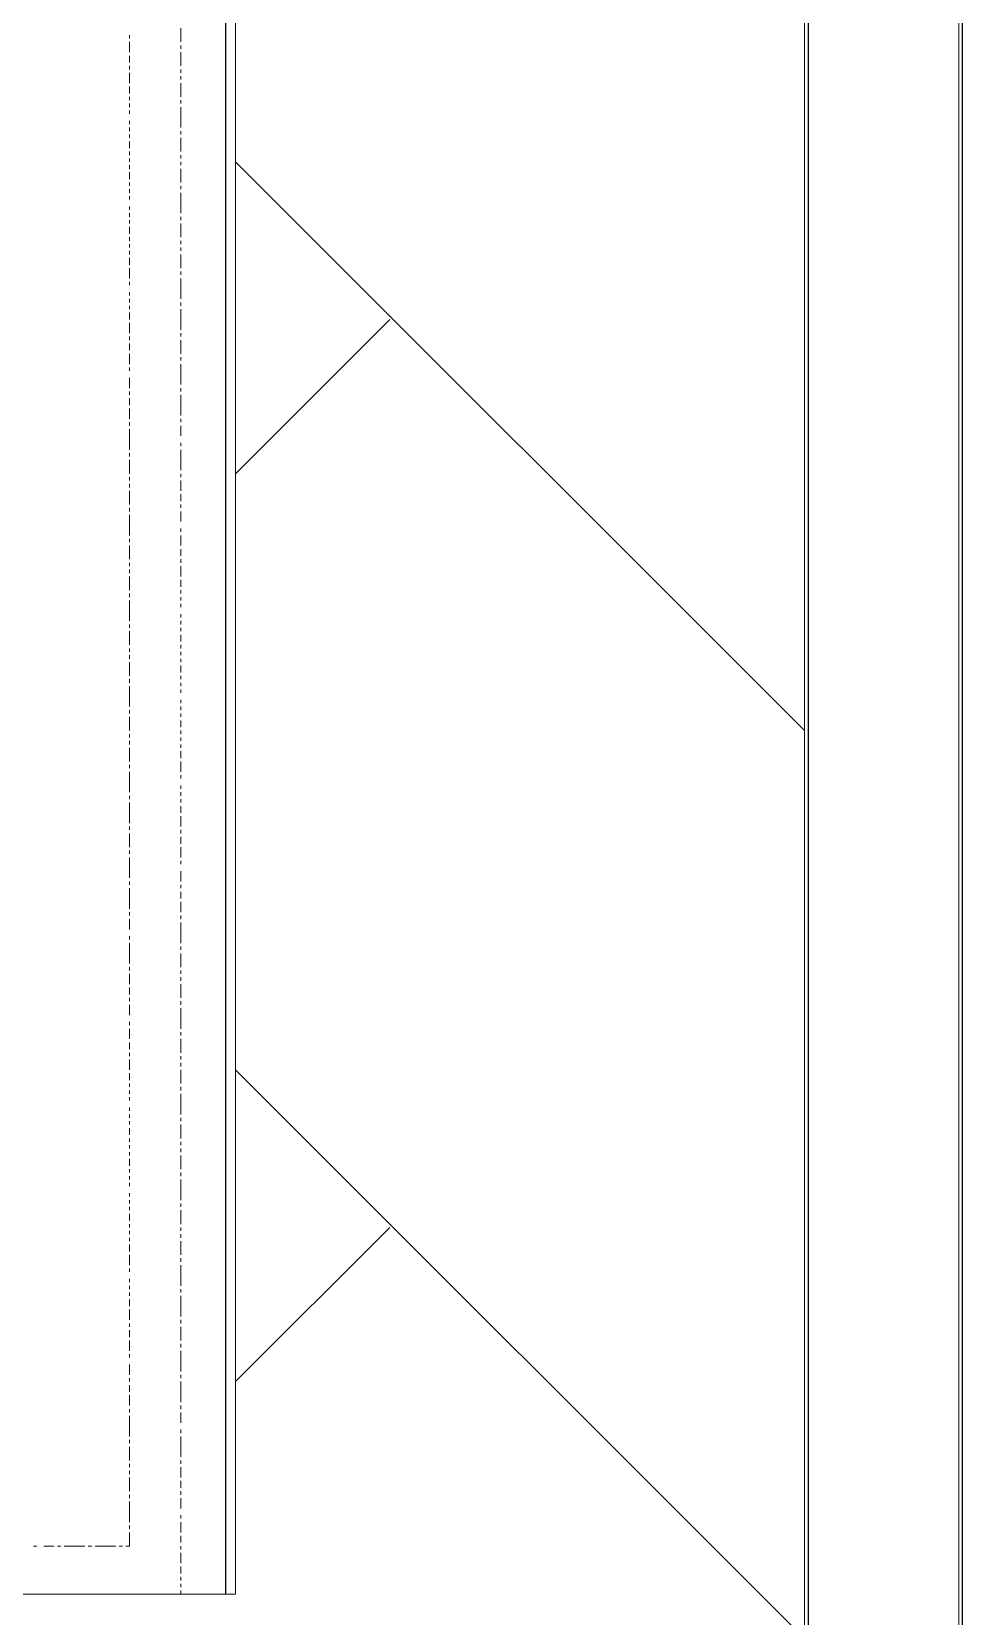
# Model space of a CAD drawing. Header units: millimetres. Extents: x 2928 to 3112, y 1220 to 1280.
# Drawn here: x 2984.55 to 2985.455, y 1240.552 to 1242.094 of the extents above; entities that cross this region are included whole.
import ezdxf

# ---------------------------------------------------------------- set-up
doc = ezdxf.new("R2010")
doc.units = ezdxf.units.MM

msp = doc.modelspace()

# ---------------------------------------------------------------- linework, layer by layer
at = {"color": 7, "linetype": 'Continuous', "lineweight": -2, "true_color": 0x000007}
for points in [[(2937.08126, 1265.3073), (2937.07792, 1267.474), (2938.98795, 1267.474), (2985.45528, 1267.474), (2985.45528, 1236.87356), (2938.98795, 1236.87356), (2937.08126, 1236.87356), (2937.08126, 1238.60692)], [(2937.23126, 1265.3073), (2937.23126, 1267.32399), (2938.98795, 1267.32399), (2985.30528, 1267.32399), (2985.30528, 1237.02356), (2938.98795, 1237.02356), (2937.22793, 1237.02356), (2937.22793, 1238.60692)]]:
    msp.add_lwpolyline(points, close=True, dxfattribs=at)
at = {"color": 252, "linetype": 'Continuous', "lineweight": 5, "true_color": 0x989898}
for points in [[(2985.30195, 1237.32023), (2985.30195, 1259.21054), (2985.45195, 1259.21054), (2985.45195, 1237.32023)], [(2984.69527, 1242.09697), (2984.69527, 1242.0903), (2984.69527, 1242.0903)], [(2984.64527, 1242.0903), (2984.64527, 1242.08697), (2984.64527, 1242.08697)], [(2984.64527, 1242.08363), (2984.64527, 1242.07697), (2984.64527, 1242.07697)], [(2984.64527, 1242.07697), (2984.64527, 1242.07363), (2984.64527, 1242.07363)], [(2984.69527, 1242.0903), (2984.69527, 1242.08363), (2984.69527, 1242.08363)], [(2984.69527, 1242.0803), (2984.69527, 1242.07697), (2984.69527, 1242.07697)], [(2984.64527, 1242.0703), (2984.64527, 1242.06363), (2984.64527, 1242.06363)], [(2984.69527, 1242.07363), (2984.69527, 1242.06697), (2984.69527, 1242.06697)], [(2984.69527, 1242.06697), (2984.69527, 1242.0603), (2984.69527, 1242.0603)], [(2984.64527, 1242.0603), (2984.64527, 1242.05697), (2984.64527, 1242.05697)], [(2984.64527, 1242.05363), (2984.64527, 1242.04697), (2984.64527, 1242.04697)], [(2984.64527, 1242.04697), (2984.64527, 1242.04363), (2984.64527, 1242.04363)], [(2984.69527, 1242.05697), (2984.69527, 1242.05363), (2984.69527, 1242.05363)], [(2984.69527, 1242.0503), (2984.69527, 1242.04697), (2984.69527, 1242.04697)], [(2984.64527, 1242.0403), (2984.64527, 1242.03363), (2984.64527, 1242.03363)], [(2984.69527, 1242.04363), (2984.69527, 1242.03697), (2984.69527, 1242.03697)], [(2984.69527, 1242.03697), (2984.69527, 1242.0303), (2984.69527, 1242.0303)], [(2984.64527, 1242.0303), (2984.64527, 1242.02697), (2984.64527, 1242.02697)], [(2984.64527, 1242.02363), (2984.64527, 1242.0203), (2984.64527, 1242.0203)], [(2984.64527, 1242.01697), (2984.64527, 1242.01363), (2984.64527, 1242.01363)], [(2984.69527, 1242.02697), (2984.69527, 1242.02363), (2984.69527, 1242.02363)], [(2984.69527, 1242.0203), (2984.69527, 1242.01363), (2984.69527, 1242.01363)], [(2984.64527, 1242.00697), (2984.64527, 1242.00363), (2984.64527, 1242.00363)], [(2984.64527, 1242.0003), (2984.64527, 1241.99697), (2984.64527, 1241.99697)], [(2984.69527, 1242.01363), (2984.69527, 1242.00697), (2984.69527, 1242.00697)], [(2984.69527, 1242.00697), (2984.69527, 1242.0003), (2984.69527, 1242.0003)], [(2984.64527, 1241.99363), (2984.64527, 1241.9903), (2984.64527, 1241.9903)], [(2984.64527, 1241.98696), (2984.64527, 1241.9803), (2984.64527, 1241.9803)], [(2984.69527, 1241.99697), (2984.69527, 1241.99363), (2984.69527, 1241.99363)], [(2984.69527, 1241.9903), (2984.69527, 1241.98363), (2984.69527, 1241.98363)], [(2984.64527, 1241.97696), (2984.64527, 1241.97363), (2984.64527, 1241.97363)], [(2984.64527, 1241.9703), (2984.64527, 1241.96696), (2984.64527, 1241.96696)], [(2984.69527, 1241.98363), (2984.69527, 1241.97696), (2984.69527, 1241.97696)], [(2984.69527, 1241.97363), (2984.69527, 1241.9703), (2984.69527, 1241.9703)], [(2984.64527, 1241.96363), (2984.64527, 1241.9603), (2984.64527, 1241.9603)], [(2984.64527, 1241.95696), (2984.64527, 1241.9503), (2984.64527, 1241.9503)], [(2984.69527, 1241.96696), (2984.69527, 1241.96363), (2984.69527, 1241.96363)], [(2984.69527, 1241.9603), (2984.69527, 1241.95363), (2984.69527, 1241.95363)], [(2984.69527, 1241.95363), (2984.69527, 1241.94696), (2984.69527, 1241.94696)], [(2984.64527, 1241.94696), (2984.64527, 1241.94363), (2984.64527, 1241.94363)], [(2984.64527, 1241.9403), (2984.64527, 1241.93696), (2984.64527, 1241.93696)], [(2984.69527, 1241.94363), (2984.69527, 1241.9403), (2984.69527, 1241.9403)], [(2984.64527, 1241.93363), (2984.64527, 1241.9303), (2984.64527, 1241.9303)], [(2984.64527, 1241.92363), (2984.64527, 1241.9203), (2984.64527, 1241.9203)], [(2984.69527, 1241.93696), (2984.69527, 1241.9303), (2984.69527, 1241.9303)], [(2984.69527, 1241.9303), (2984.69527, 1241.92363), (2984.69527, 1241.92363)], [(2984.69527, 1241.92363), (2984.69527, 1241.91696), (2984.69527, 1241.91696)], [(2984.64527, 1241.91696), (2984.64527, 1241.91363), (2984.64527, 1241.91363)], [(2984.64527, 1241.9103), (2984.64527, 1241.90696), (2984.64527, 1241.90696)], [(2984.69527, 1241.91363), (2984.69527, 1241.9103), (2984.69527, 1241.9103)], [(2984.64527, 1241.90363), (2984.64527, 1241.89696), (2984.64527, 1241.89696)], [(2984.64527, 1241.89363), (2984.64527, 1241.8903), (2984.64527, 1241.8903)], [(2984.69527, 1241.90696), (2984.69527, 1241.9003), (2984.69527, 1241.9003)], [(2984.69527, 1241.9003), (2984.69527, 1241.89363), (2984.69527, 1241.89363)], [(2984.64527, 1241.88696), (2984.64527, 1241.88363), (2984.64527, 1241.88363)], [(2984.64527, 1241.8803), (2984.64527, 1241.87696), (2984.64527, 1241.87696)], [(2984.69527, 1241.8903), (2984.69527, 1241.88696), (2984.69527, 1241.88696)], [(2984.69527, 1241.88363), (2984.69527, 1241.8803), (2984.69527, 1241.8803)], [(2984.69527, 1241.87696), (2984.69527, 1241.8703), (2984.69527, 1241.8703)], [(2984.64527, 1241.87363), (2984.64527, 1241.86696), (2984.64527, 1241.86696)], [(2984.64527, 1241.86363), (2984.64527, 1241.8603), (2984.64527, 1241.8603)], [(2984.69527, 1241.8703), (2984.69527, 1241.86363), (2984.69527, 1241.86363)], [(2984.64527, 1241.8603), (2984.64527, 1241.85363), (2984.64527, 1241.85363)], [(2984.64527, 1241.8503), (2984.64527, 1241.84696), (2984.64527, 1241.84696)], [(2984.69527, 1241.8603), (2984.69527, 1241.85696), (2984.69527, 1241.85696)], [(2984.69527, 1241.85363), (2984.69527, 1241.84696), (2984.69527, 1241.84696)], [(2984.69527, 1241.84696), (2984.69527, 1241.8403), (2984.69527, 1241.8403)], [(2984.64527, 1241.8403), (2984.64527, 1241.83696), (2984.64527, 1241.83696)], [(2984.64527, 1241.83363), (2984.64527, 1241.8303), (2984.64527, 1241.8303)], [(2984.69527, 1241.8403), (2984.69527, 1241.83363), (2984.69527, 1241.83363)], [(2984.69527, 1241.8303), (2984.69527, 1241.82696), (2984.69527, 1241.82696)], [(2984.64527, 1241.82696), (2984.64527, 1241.82363), (2984.64527, 1241.82363)], [(2984.64527, 1241.8203), (2984.64527, 1241.81363), (2984.64527, 1241.81363)], [(2984.69527, 1241.82363), (2984.69527, 1241.81696), (2984.69527, 1241.81696)], [(2984.69527, 1241.81696), (2984.69527, 1241.8103), (2984.69527, 1241.8103)], [(2984.64527, 1241.8103), (2984.64527, 1241.80696), (2984.64527, 1241.80696)], [(2984.64527, 1241.80696), (2984.64527, 1241.8003), (2984.64527, 1241.8003)], [(2984.69527, 1241.8103), (2984.69527, 1241.80363), (2984.69527, 1241.80363)], [(2984.69527, 1241.8003), (2984.69527, 1241.79696), (2984.69527, 1241.79696)], [(2984.64527, 1241.79696), (2984.64527, 1241.79363), (2984.64527, 1241.79363)], [(2984.64527, 1241.7903), (2984.64527, 1241.78363), (2984.64527, 1241.78363)], [(2984.69527, 1241.79363), (2984.69527, 1241.78696), (2984.69527, 1241.78696)], [(2984.69527, 1241.78696), (2984.69527, 1241.7803), (2984.69527, 1241.7803)], [(2984.64527, 1241.7803), (2984.64527, 1241.77696), (2984.64527, 1241.77696)], [(2984.64527, 1241.77696), (2984.64527, 1241.7703), (2984.64527, 1241.7703)], [(2984.69527, 1241.77696), (2984.69527, 1241.77363), (2984.69527, 1241.77363)], [(2984.69527, 1241.7703), (2984.69527, 1241.76363), (2984.69527, 1241.76363)], [(2984.64527, 1241.76696), (2984.64527, 1241.76363), (2984.64527, 1241.76363)], [(2984.64527, 1241.75696), (2984.64527, 1241.75363), (2984.64527, 1241.75363)], [(2984.64527, 1241.75363), (2984.64527, 1241.74696), (2984.64527, 1241.74696)], [(2984.69527, 1241.76363), (2984.69527, 1241.75696), (2984.69527, 1241.75696)], [(2984.69527, 1241.75696), (2984.69527, 1241.75029), (2984.69527, 1241.75029)], [(2984.64527, 1241.74363), (2984.64527, 1241.74029), (2984.64527, 1241.74029)], [(2984.69527, 1241.74696), (2984.69527, 1241.74363), (2984.69527, 1241.74363)], [(2984.69527, 1241.74029), (2984.69527, 1241.73363), (2984.69527, 1241.73363)], [(2984.64527, 1241.73696), (2984.64527, 1241.73029), (2984.64527, 1241.73029)], [(2984.64527, 1241.72696), (2984.64527, 1241.72363), (2984.64527, 1241.72363)], [(2984.64527, 1241.72363), (2984.64527, 1241.71696), (2984.64527, 1241.71696)], [(2984.69527, 1241.73363), (2984.69527, 1241.72696), (2984.69527, 1241.72696)], [(2984.69527, 1241.72696), (2984.69527, 1241.72029), (2984.69527, 1241.72029)], [(2984.64527, 1241.71363), (2984.64527, 1241.71029), (2984.64527, 1241.71029)], [(2984.64527, 1241.70696), (2984.64527, 1241.70029), (2984.64527, 1241.70029)], [(2984.69527, 1241.71696), (2984.69527, 1241.71363), (2984.69527, 1241.71363)], [(2984.69527, 1241.71029), (2984.69527, 1241.70363), (2984.69527, 1241.70363)], [(2984.64527, 1241.70029), (2984.64527, 1241.69363), (2984.64527, 1241.69363)], [(2984.64527, 1241.69363), (2984.64527, 1241.68696), (2984.64527, 1241.68696)], [(2984.69527, 1241.70363), (2984.69527, 1241.70029), (2984.69527, 1241.70029)], [(2984.69527, 1241.69363), (2984.69527, 1241.69029), (2984.69527, 1241.69029)], [(2984.64527, 1241.68363), (2984.64527, 1241.68029), (2984.64527, 1241.68029)], [(2984.64527, 1241.67696), (2984.64527, 1241.67029), (2984.64527, 1241.67029)], [(2984.69527, 1241.68696), (2984.69527, 1241.68029), (2984.69527, 1241.68029)], [(2984.69527, 1241.68029), (2984.69527, 1241.67363), (2984.69527, 1241.67363)], [(2984.64527, 1241.67029), (2984.64527, 1241.66363), (2984.64527, 1241.66363)], [(2984.69527, 1241.67363), (2984.69527, 1241.66696), (2984.69527, 1241.66696)], [(2984.69527, 1241.66363), (2984.69527, 1241.66029), (2984.69527, 1241.66029)], [(2984.64527, 1241.66029), (2984.64527, 1241.65696), (2984.64527, 1241.65696)], [(2984.64527, 1241.65363), (2984.64527, 1241.65029), (2984.64527, 1241.65029)], [(2984.64527, 1241.64696), (2984.64527, 1241.64029), (2984.64527, 1241.64029)], [(2984.69527, 1241.65696), (2984.69527, 1241.65029), (2984.69527, 1241.65029)], [(2984.69527, 1241.65029), (2984.69527, 1241.64696), (2984.69527, 1241.64696)], [(2984.64527, 1241.64029), (2984.64527, 1241.63363), (2984.64527, 1241.63363)], [(2984.64527, 1241.63029), (2984.64527, 1241.62696), (2984.64527, 1241.62696)], [(2984.69527, 1241.64363), (2984.69527, 1241.63696), (2984.69527, 1241.63696)], [(2984.69527, 1241.63363), (2984.69527, 1241.63029), (2984.69527, 1241.63029)], [(2984.64527, 1241.62363), (2984.64527, 1241.61696), (2984.64527, 1241.61696)], [(2984.64527, 1241.61696), (2984.64527, 1241.61029), (2984.64527, 1241.61029)], [(2984.69527, 1241.62696), (2984.69527, 1241.62029), (2984.69527, 1241.62029)], [(2984.69527, 1241.62029), (2984.69527, 1241.61696), (2984.69527, 1241.61696)], [(2984.64527, 1241.61029), (2984.64527, 1241.60363), (2984.64527, 1241.60363)], [(2984.64527, 1241.60029), (2984.64527, 1241.59696), (2984.64527, 1241.59696)], [(2984.69527, 1241.61029), (2984.69527, 1241.60696), (2984.69527, 1241.60696)], [(2984.69527, 1241.60363), (2984.69527, 1241.59696), (2984.69527, 1241.59696)], [(2984.64527, 1241.59363), (2984.64527, 1241.58696), (2984.64527, 1241.58696)], [(2984.64527, 1241.58696), (2984.64527, 1241.58029), (2984.64527, 1241.58029)], [(2984.69527, 1241.59696), (2984.69527, 1241.59363), (2984.69527, 1241.59363)], [(2984.69527, 1241.59029), (2984.69527, 1241.58363), (2984.69527, 1241.58363)], [(2984.64527, 1241.57696), (2984.64527, 1241.57363), (2984.64527, 1241.57363)], [(2984.64527, 1241.57029), (2984.64527, 1241.56696), (2984.64527, 1241.56696)], [(2984.69527, 1241.58029), (2984.69527, 1241.57696), (2984.69527, 1241.57696)], [(2984.69527, 1241.57363), (2984.69527, 1241.56696), (2984.69527, 1241.56696)], [(2984.64527, 1241.56363), (2984.64527, 1241.55696), (2984.64527, 1241.55696)], [(2984.64527, 1241.55696), (2984.64527, 1241.55029), (2984.64527, 1241.55029)], [(2984.69527, 1241.56696), (2984.69527, 1241.56363), (2984.69527, 1241.56363)], [(2984.69527, 1241.56029), (2984.69527, 1241.55363), (2984.69527, 1241.55363)], [(2984.64527, 1241.54696), (2984.64527, 1241.54363), (2984.64527, 1241.54363)], [(2984.64527, 1241.54029), (2984.64527, 1241.53363), (2984.64527, 1241.53363)], [(2984.69527, 1241.55029), (2984.69527, 1241.54696), (2984.69527, 1241.54696)], [(2984.69527, 1241.54363), (2984.69527, 1241.54029), (2984.69527, 1241.54029)], [(2984.64527, 1241.53363), (2984.64527, 1241.52696), (2984.64527, 1241.52696)], [(2984.64527, 1241.52696), (2984.64527, 1241.52029), (2984.64527, 1241.52029)], [(2984.69527, 1241.53696), (2984.69527, 1241.53363), (2984.69527, 1241.53363)], [(2984.69527, 1241.52696), (2984.69527, 1241.52362), (2984.69527, 1241.52362)], [(2984.64527, 1241.51696), (2984.64527, 1241.51362), (2984.64527, 1241.51362)], [(2984.64527, 1241.51029), (2984.64527, 1241.50362), (2984.64527, 1241.50362)], [(2984.69527, 1241.52029), (2984.69527, 1241.51696), (2984.69527, 1241.51696)], [(2984.69527, 1241.51362), (2984.69527, 1241.51029), (2984.69527, 1241.51029)], [(2984.69527, 1241.50696), (2984.69527, 1241.50029), (2984.69527, 1241.50029)], [(2984.64527, 1241.50362), (2984.64527, 1241.49696), (2984.64527, 1241.49696)], [(2984.64527, 1241.49362), (2984.64527, 1241.49029), (2984.64527, 1241.49029)], [(2984.69527, 1241.49696), (2984.69527, 1241.49362), (2984.69527, 1241.49362)], [(2984.64527, 1241.48696), (2984.64527, 1241.48362), (2984.64527, 1241.48362)], [(2984.64527, 1241.48029), (2984.64527, 1241.47362), (2984.64527, 1241.47362)], [(2984.69527, 1241.49029), (2984.69527, 1241.48696), (2984.69527, 1241.48696)], [(2984.69527, 1241.48362), (2984.69527, 1241.48029), (2984.69527, 1241.48029)], [(2984.69527, 1241.47696), (2984.69527, 1241.47029), (2984.69527, 1241.47029)], [(2984.64527, 1241.47362), (2984.64527, 1241.46696), (2984.64527, 1241.46696)], [(2984.64527, 1241.46362), (2984.64527, 1241.46029), (2984.64527, 1241.46029)], [(2984.69527, 1241.46696), (2984.69527, 1241.46362), (2984.69527, 1241.46362)], [(2984.69527, 1241.46029), (2984.69527, 1241.45696), (2984.69527, 1241.45696)], [(2984.64527, 1241.45696), (2984.64527, 1241.45029), (2984.64527, 1241.45029)], [(2984.64527, 1241.45029), (2984.64527, 1241.44362), (2984.64527, 1241.44362)], [(2984.69527, 1241.45362), (2984.69527, 1241.45029), (2984.69527, 1241.45029)], [(2984.64527, 1241.44362), (2984.64527, 1241.43696), (2984.64527, 1241.43696)], [(2984.64527, 1241.43362), (2984.64527, 1241.43029), (2984.64527, 1241.43029)], [(2984.69527, 1241.44362), (2984.69527, 1241.44029), (2984.69527, 1241.44029)], [(2984.69527, 1241.43696), (2984.69527, 1241.43362), (2984.69527, 1241.43362)], [(2984.69527, 1241.43029), (2984.69527, 1241.42696), (2984.69527, 1241.42696)], [(2984.64527, 1241.42696), (2984.64527, 1241.42029), (2984.64527, 1241.42029)], [(2984.64527, 1241.42029), (2984.64527, 1241.41362), (2984.64527, 1241.41362)], [(2984.69527, 1241.42362), (2984.69527, 1241.41696), (2984.69527, 1241.41696)], [(2984.64527, 1241.41029), (2984.64527, 1241.40696), (2984.64527, 1241.40696)], [(2984.64527, 1241.40362), (2984.64527, 1241.40029), (2984.64527, 1241.40029)], [(2984.69527, 1241.41362), (2984.69527, 1241.41029), (2984.69527, 1241.41029)], [(2984.69527, 1241.40696), (2984.69527, 1241.40362), (2984.69527, 1241.40362)], [(2984.69527, 1241.40029), (2984.69527, 1241.39696), (2984.69527, 1241.39696)], [(2984.64527, 1241.39696), (2984.64527, 1241.39029), (2984.64527, 1241.39029)], [(2984.64527, 1241.39029), (2984.64527, 1241.38362), (2984.64527, 1241.38362)], [(2984.69527, 1241.39362), (2984.69527, 1241.38696), (2984.69527, 1241.38696)], [(2984.69527, 1241.38362), (2984.69527, 1241.38029), (2984.69527, 1241.38029)], [(2984.64527, 1241.38029), (2984.64527, 1241.37696), (2984.64527, 1241.37696)], [(2984.64527, 1241.37362), (2984.64527, 1241.36696), (2984.64527, 1241.36696)], [(2984.69527, 1241.38029), (2984.69527, 1241.37362), (2984.69527, 1241.37362)], [(2984.69527, 1241.37029), (2984.69527, 1241.36696), (2984.69527, 1241.36696)], [(2984.64527, 1241.36696), (2984.64527, 1241.36029), (2984.64527, 1241.36029)], [(2984.64527, 1241.36029), (2984.64527, 1241.35362), (2984.64527, 1241.35362)], [(2984.69527, 1241.36029), (2984.69527, 1241.35696), (2984.69527, 1241.35696)], [(2984.69527, 1241.35362), (2984.69527, 1241.35029), (2984.69527, 1241.35029)], [(2984.64527, 1241.35029), (2984.64527, 1241.34696), (2984.64527, 1241.34696)], [(2984.64527, 1241.34362), (2984.64527, 1241.33696), (2984.64527, 1241.33696)], [(2984.64527, 1241.33696), (2984.64527, 1241.33029), (2984.64527, 1241.33029)], [(2984.69527, 1241.34696), (2984.69527, 1241.34362), (2984.69527, 1241.34362)], [(2984.69527, 1241.34029), (2984.69527, 1241.33362), (2984.69527, 1241.33362)], [(2984.64527, 1241.33029), (2984.64527, 1241.32362), (2984.64527, 1241.32362)], [(2984.69527, 1241.33029), (2984.69527, 1241.32696), (2984.69527, 1241.32696)], [(2984.69527, 1241.32696), (2984.69527, 1241.32029), (2984.69527, 1241.32029)], [(2984.64527, 1241.32029), (2984.64527, 1241.31696), (2984.64527, 1241.31696)], [(2984.64527, 1241.31362), (2984.64527, 1241.30696), (2984.64527, 1241.30696)], [(2984.64527, 1241.30696), (2984.64527, 1241.30029), (2984.64527, 1241.30029)], [(2984.69527, 1241.31696), (2984.69527, 1241.31362), (2984.69527, 1241.31362)], [(2984.69527, 1241.31029), (2984.69527, 1241.30362), (2984.69527, 1241.30362)], [(2984.64527, 1241.29696), (2984.64527, 1241.29362), (2984.64527, 1241.29362)], [(2984.69527, 1241.30029), (2984.69527, 1241.29696), (2984.69527, 1241.29696)], [(2984.69527, 1241.29696), (2984.69527, 1241.29029), (2984.69527, 1241.29029)], [(2984.64527, 1241.29029), (2984.64527, 1241.28362), (2984.64527, 1241.28362)], [(2984.64527, 1241.28362), (2984.64527, 1241.27695), (2984.64527, 1241.27695)], [(2984.64527, 1241.27695), (2984.64527, 1241.27029), (2984.64527, 1241.27029)], [(2984.69527, 1241.28695), (2984.69527, 1241.28362), (2984.69527, 1241.28362)], [(2984.69527, 1241.27695), (2984.69527, 1241.27362), (2984.69527, 1241.27362)], [(2984.64527, 1241.26695), (2984.64527, 1241.26362), (2984.64527, 1241.26362)], [(2984.64527, 1241.26029), (2984.64527, 1241.25362), (2984.64527, 1241.25362)], [(2984.69527, 1241.27362), (2984.69527, 1241.26695), (2984.69527, 1241.26695)], [(2984.69527, 1241.26362), (2984.69527, 1241.26029), (2984.69527, 1241.26029)], [(2984.64527, 1241.25362), (2984.64527, 1241.24695), (2984.64527, 1241.24695)], [(2984.64527, 1241.24695), (2984.64527, 1241.24029), (2984.64527, 1241.24029)], [(2984.69527, 1241.25695), (2984.69527, 1241.25029), (2984.69527, 1241.25029)], [(2984.69527, 1241.24695), (2984.69527, 1241.24362), (2984.69527, 1241.24362)], [(2984.64527, 1241.23695), (2984.64527, 1241.23362), (2984.64527, 1241.23362)], [(2984.64527, 1241.23029), (2984.64527, 1241.22362), (2984.64527, 1241.22362)], [(2984.69527, 1241.24362), (2984.69527, 1241.23695), (2984.69527, 1241.23695)], [(2984.69527, 1241.23362), (2984.69527, 1241.23029), (2984.69527, 1241.23029)], [(2984.64527, 1241.22362), (2984.64527, 1241.22029), (2984.64527, 1241.22029)], [(2984.64527, 1241.21362), (2984.64527, 1241.21029), (2984.64527, 1241.21029)], [(2984.69527, 1241.22695), (2984.69527, 1241.22029), (2984.69527, 1241.22029)], [(2984.69527, 1241.22029), (2984.69527, 1241.21362), (2984.69527, 1241.21362)], [(2984.69527, 1241.21362), (2984.69527, 1241.20695), (2984.69527, 1241.20695)], [(2984.64527, 1241.20695), (2984.64527, 1241.20029), (2984.64527, 1241.20029)], [(2984.64527, 1241.20029), (2984.64527, 1241.19362), (2984.64527, 1241.19362)], [(2984.69527, 1241.20362), (2984.69527, 1241.20029), (2984.69527, 1241.20029)], [(2984.64527, 1241.19362), (2984.64527, 1241.18695), (2984.64527, 1241.18695)], [(2984.64527, 1241.18362), (2984.64527, 1241.18029), (2984.64527, 1241.18029)], [(2984.69527, 1241.19695), (2984.69527, 1241.19029), (2984.69527, 1241.19029)], [(2984.69527, 1241.19029), (2984.69527, 1241.18362), (2984.69527, 1241.18362)], [(2984.64527, 1241.17695), (2984.64527, 1241.17029), (2984.64527, 1241.17029)], [(2984.64527, 1241.17029), (2984.64527, 1241.16695), (2984.64527, 1241.16695)], [(2984.69527, 1241.18029), (2984.69527, 1241.17695), (2984.69527, 1241.17695)], [(2984.69527, 1241.17362), (2984.69527, 1241.17029), (2984.69527, 1241.17029)], [(2984.64527, 1241.16362), (2984.64527, 1241.15695), (2984.64527, 1241.15695)], [(2984.64527, 1241.15362), (2984.64527, 1241.15029), (2984.64527, 1241.15029)], [(2984.69527, 1241.16695), (2984.69527, 1241.16029), (2984.69527, 1241.16029)], [(2984.69527, 1241.16029), (2984.69527, 1241.15362), (2984.69527, 1241.15362)], [(2984.64527, 1241.14695), (2984.64527, 1241.14029), (2984.64527, 1241.14029)], [(2984.64527, 1241.14029), (2984.64527, 1241.13695), (2984.64527, 1241.13695)], [(2984.69527, 1241.15029), (2984.69527, 1241.14695), (2984.69527, 1241.14695)], [(2984.69527, 1241.14362), (2984.69527, 1241.13695), (2984.69527, 1241.13695)], [(2984.69527, 1241.13695), (2984.69527, 1241.13029), (2984.69527, 1241.13029)], [(2984.64527, 1241.13029), (2984.64527, 1241.12695), (2984.64527, 1241.12695)], [(2984.64527, 1241.12362), (2984.64527, 1241.11695), (2984.64527, 1241.11695)], [(2984.69527, 1241.13029), (2984.69527, 1241.12362), (2984.69527, 1241.12362)], [(2984.64527, 1241.11695), (2984.64527, 1241.11362), (2984.64527, 1241.11362)], [(2984.64527, 1241.11029), (2984.64527, 1241.10362), (2984.64527, 1241.10362)], [(2984.69527, 1241.12029), (2984.69527, 1241.11695), (2984.69527, 1241.11695)], [(2984.69527, 1241.11362), (2984.69527, 1241.10695), (2984.69527, 1241.10695)], [(2984.69527, 1241.10695), (2984.69527, 1241.10029), (2984.69527, 1241.10029)], [(2984.64527, 1241.10029), (2984.64527, 1241.09695), (2984.64527, 1241.09695)], [(2984.64527, 1241.09362), (2984.64527, 1241.08695), (2984.64527, 1241.08695)], [(2984.69527, 1241.09695), (2984.69527, 1241.09362), (2984.69527, 1241.09362)], [(2984.69527, 1241.09029), (2984.69527, 1241.08695), (2984.69527, 1241.08695)], [(2984.64527, 1241.08695), (2984.64527, 1241.08362), (2984.64527, 1241.08362)], [(2984.64527, 1241.08029), (2984.64527, 1241.07362), (2984.64527, 1241.07362)], [(2984.69527, 1241.08362), (2984.69527, 1241.07695), (2984.69527, 1241.07695)], [(2984.69527, 1241.07695), (2984.69527, 1241.07029), (2984.69527, 1241.07029)], [(2984.64527, 1241.07029), (2984.64527, 1241.06695), (2984.64527, 1241.06695)], [(2984.64527, 1241.06362), (2984.64527, 1241.06028), (2984.64527, 1241.06028)], [(2984.69527, 1241.06695), (2984.69527, 1241.06362), (2984.69527, 1241.06362)], [(2984.69527, 1241.06028), (2984.69527, 1241.05362), (2984.69527, 1241.05362)], [(2984.64527, 1241.05695), (2984.64527, 1241.05362), (2984.64527, 1241.05362)], [(2984.64527, 1241.04695), (2984.64527, 1241.04362), (2984.64527, 1241.04362)], [(2984.69527, 1241.05362), (2984.69527, 1241.04695), (2984.69527, 1241.04695)], [(2984.69527, 1241.04695), (2984.69527, 1241.04028), (2984.69527, 1241.04028)], [(2984.64527, 1241.04028), (2984.64527, 1241.03695), (2984.64527, 1241.03695)], [(2984.64527, 1241.03362), (2984.64527, 1241.03028), (2984.64527, 1241.03028)], [(2984.69527, 1241.03695), (2984.69527, 1241.03362), (2984.69527, 1241.03362)], [(2984.69527, 1241.03028), (2984.69527, 1241.02362), (2984.69527, 1241.02362)], [(2984.64527, 1241.02695), (2984.64527, 1241.02028), (2984.64527, 1241.02028)], [(2984.64527, 1241.01695), (2984.64527, 1241.01362), (2984.64527, 1241.01362)], [(2984.69527, 1241.02362), (2984.69527, 1241.01695), (2984.69527, 1241.01695)], [(2984.69527, 1241.01362), (2984.69527, 1241.01028), (2984.69527, 1241.01028)], [(2984.64527, 1241.01028), (2984.64527, 1241.00695), (2984.64527, 1241.00695)], [(2984.64527, 1241.00362), (2984.64527, 1241.00028), (2984.64527, 1241.00028)], [(2984.69527, 1241.00695), (2984.69527, 1241.00362), (2984.69527, 1241.00362)], [(2984.69527, 1241.00028), (2984.69527, 1240.99362), (2984.69527, 1240.99362)], [(2984.64527, 1240.99695), (2984.64527, 1240.99028), (2984.64527, 1240.99028)], [(2984.64527, 1240.98695), (2984.64527, 1240.98362), (2984.64527, 1240.98362)], [(2984.69527, 1240.99362), (2984.69527, 1240.98695), (2984.69527, 1240.98695)], [(2984.69527, 1240.98362), (2984.69527, 1240.98028), (2984.69527, 1240.98028)], [(2984.64527, 1240.98028), (2984.64527, 1240.97695), (2984.64527, 1240.97695)], [(2984.64527, 1240.97362), (2984.64527, 1240.97028), (2984.64527, 1240.97028)], [(2984.69527, 1240.97695), (2984.69527, 1240.97028), (2984.69527, 1240.97028)], [(2984.69527, 1240.97028), (2984.69527, 1240.96362), (2984.69527, 1240.96362)], [(2984.64527, 1240.96362), (2984.64527, 1240.96028), (2984.64527, 1240.96028)], [(2984.64527, 1240.95695), (2984.64527, 1240.95362), (2984.64527, 1240.95362)], [(2984.69527, 1240.96362), (2984.69527, 1240.95695), (2984.69527, 1240.95695)], [(2984.69527, 1240.95362), (2984.69527, 1240.95028), (2984.69527, 1240.95028)], [(2984.64527, 1240.95028), (2984.64527, 1240.94695), (2984.64527, 1240.94695)], [(2984.64527, 1240.94362), (2984.64527, 1240.93695), (2984.64527, 1240.93695)], [(2984.69527, 1240.94695), (2984.69527, 1240.94028), (2984.69527, 1240.94028)], [(2984.69527, 1240.94028), (2984.69527, 1240.93362), (2984.69527, 1240.93362)], [(2984.64527, 1240.93362), (2984.64527, 1240.93028), (2984.64527, 1240.93028)], [(2984.64527, 1240.92695), (2984.64527, 1240.92362), (2984.64527, 1240.92362)], [(2984.69527, 1240.93028), (2984.69527, 1240.92695), (2984.69527, 1240.92695)], [(2984.69527, 1240.92362), (2984.69527, 1240.92028), (2984.69527, 1240.92028)], [(2984.64527, 1240.92028), (2984.64527, 1240.91695), (2984.64527, 1240.91695)], [(2984.64527, 1240.91362), (2984.64527, 1240.90695), (2984.64527, 1240.90695)], [(2984.69527, 1240.91695), (2984.69527, 1240.91028), (2984.69527, 1240.91028)], [(2984.69527, 1240.91028), (2984.69527, 1240.90362), (2984.69527, 1240.90362)], [(2984.64527, 1240.90362), (2984.64527, 1240.90028), (2984.64527, 1240.90028)], [(2984.64527, 1240.90028), (2984.64527, 1240.89362), (2984.64527, 1240.89362)], [(2984.64527, 1240.89028), (2984.64527, 1240.88695), (2984.64527, 1240.88695)], [(2984.69527, 1240.90028), (2984.69527, 1240.89695), (2984.69527, 1240.89695)], [(2984.69527, 1240.89362), (2984.69527, 1240.88695), (2984.69527, 1240.88695)], [(2984.64527, 1240.88028), (2984.64527, 1240.87695), (2984.64527, 1240.87695)], [(2984.69527, 1240.88695), (2984.69527, 1240.88028), (2984.69527, 1240.88028)], [(2984.69527, 1240.88028), (2984.69527, 1240.87362), (2984.69527, 1240.87362)], [(2984.64527, 1240.87362), (2984.64527, 1240.87028), (2984.64527, 1240.87028)], [(2984.64527, 1240.86695), (2984.64527, 1240.86362), (2984.64527, 1240.86362)], [(2984.64527, 1240.86028), (2984.64527, 1240.85362), (2984.64527, 1240.85362)], [(2984.69527, 1240.87028), (2984.69527, 1240.86695), (2984.69527, 1240.86695)], [(2984.69527, 1240.86362), (2984.69527, 1240.85695), (2984.69527, 1240.85695)], [(2984.64527, 1240.85028), (2984.64527, 1240.84695), (2984.64527, 1240.84695)], [(2984.64527, 1240.84695), (2984.64527, 1240.84028), (2984.64527, 1240.84028)], [(2984.69527, 1240.85695), (2984.69527, 1240.85028), (2984.69527, 1240.85028)], [(2984.69527, 1240.85028), (2984.69527, 1240.84362), (2984.69527, 1240.84362)], [(2984.64527, 1240.83695), (2984.64527, 1240.83362), (2984.64527, 1240.83362)], [(2984.64527, 1240.83028), (2984.64527, 1240.82361), (2984.64527, 1240.82361)], [(2984.69527, 1240.84028), (2984.69527, 1240.83695), (2984.69527, 1240.83695)], [(2984.69527, 1240.83362), (2984.69527, 1240.82695), (2984.69527, 1240.82695)], [(2984.64527, 1240.82028), (2984.64527, 1240.81695), (2984.64527, 1240.81695)], [(2984.64527, 1240.81695), (2984.64527, 1240.81028), (2984.64527, 1240.81028)], [(2984.69527, 1240.82695), (2984.69527, 1240.82028), (2984.69527, 1240.82028)], [(2984.69527, 1240.81695), (2984.69527, 1240.81361), (2984.69527, 1240.81361)], [(2984.64527, 1240.80695), (2984.64527, 1240.80361), (2984.64527, 1240.80361)], [(2984.69527, 1240.81028), (2984.69527, 1240.80361), (2984.69527, 1240.80361)], [(2984.69527, 1240.80361), (2984.69527, 1240.79695), (2984.69527, 1240.79695)], [(2984.64527, 1240.79695), (2984.64527, 1240.79361), (2984.64527, 1240.79361)], [(2984.64527, 1240.79361), (2984.64527, 1240.78695), (2984.64527, 1240.78695)], [(2984.64527, 1240.78361), (2984.64527, 1240.78028), (2984.64527, 1240.78028)], [(2984.69527, 1240.79695), (2984.69527, 1240.79028), (2984.69527, 1240.79028)], [(2984.69527, 1240.78695), (2984.69527, 1240.78361), (2984.69527, 1240.78361)], [(2984.64527, 1240.77695), (2984.64527, 1240.77028), (2984.64527, 1240.77028)], [(2984.64527, 1240.76695), (2984.64527, 1240.76361), (2984.64527, 1240.76361)], [(2984.69527, 1240.78028), (2984.69527, 1240.77361), (2984.69527, 1240.77361)], [(2984.69527, 1240.77361), (2984.69527, 1240.76695), (2984.69527, 1240.76695)], [(2984.69527, 1240.76695), (2984.69527, 1240.76028), (2984.69527, 1240.76028)], [(2984.64527, 1240.76361), (2984.64527, 1240.75695), (2984.64527, 1240.75695)], [(2984.64527, 1240.75361), (2984.64527, 1240.75028), (2984.64527, 1240.75028)], [(2984.69527, 1240.75695), (2984.69527, 1240.75361), (2984.69527, 1240.75361)], [(2984.64527, 1240.74695), (2984.64527, 1240.74028), (2984.64527, 1240.74028)], [(2984.64527, 1240.74028), (2984.64527, 1240.73361), (2984.64527, 1240.73361)], [(2984.69527, 1240.75028), (2984.69527, 1240.74361), (2984.69527, 1240.74361)], [(2984.69527, 1240.74361), (2984.69527, 1240.74028), (2984.69527, 1240.74028)], [(2984.64527, 1240.73361), (2984.64527, 1240.72695), (2984.64527, 1240.72695)], [(2984.64527, 1240.72361), (2984.64527, 1240.72028), (2984.64527, 1240.72028)], [(2984.69527, 1240.73361), (2984.69527, 1240.73028), (2984.69527, 1240.73028)], [(2984.69527, 1240.72695), (2984.69527, 1240.72028), (2984.69527, 1240.72028)], [(2984.69527, 1240.72028), (2984.69527, 1240.71361), (2984.69527, 1240.71361)], [(2984.64527, 1240.71695), (2984.64527, 1240.71028), (2984.64527, 1240.71028)], [(2984.64527, 1240.71028), (2984.64527, 1240.70361), (2984.64527, 1240.70361)], [(2984.69527, 1240.71361), (2984.69527, 1240.70695), (2984.69527, 1240.70695)], [(2984.64527, 1240.70028), (2984.64527, 1240.69695), (2984.64527, 1240.69695)], [(2984.64527, 1240.69361), (2984.64527, 1240.69028), (2984.64527, 1240.69028)], [(2984.69527, 1240.70361), (2984.69527, 1240.70028), (2984.69527, 1240.70028)], [(2984.69527, 1240.69695), (2984.69527, 1240.69028), (2984.69527, 1240.69028)], [(2984.69527, 1240.69028), (2984.69527, 1240.68695), (2984.69527, 1240.68695)], [(2984.64527, 1240.68695), (2984.64527, 1240.68028), (2984.64527, 1240.68028)], [(2984.64527, 1240.68028), (2984.64527, 1240.67361), (2984.64527, 1240.67361)], [(2984.69527, 1240.68361), (2984.69527, 1240.67695), (2984.69527, 1240.67695)], [(2984.64527, 1240.67028), (2984.64527, 1240.66695), (2984.64527, 1240.66695)], [(2984.64527, 1240.66361), (2984.64527, 1240.65695), (2984.64527, 1240.65695)], [(2984.69527, 1240.67361), (2984.69527, 1240.67028), (2984.69527, 1240.67028)], [(2984.69527, 1240.66695), (2984.69527, 1240.66028), (2984.69527, 1240.66028)], [(2984.69527, 1240.66028), (2984.69527, 1240.65695), (2984.69527, 1240.65695)], [(2984.64527, 1240.65695), (2984.64527, 1240.65028), (2984.64527, 1240.65028)], [(2984.64527, 1240.65028), (2984.64527, 1240.64361), (2984.64527, 1240.64361)], [(2984.69527, 1240.65028), (2984.69527, 1240.64695), (2984.69527, 1240.64695)], [(2984.69527, 1240.64361), (2984.69527, 1240.63695), (2984.69527, 1240.63695)], [(2984.64527, 1240.64028), (2984.64527, 1240.63695), (2984.64527, 1240.63695)], [(2984.64527, 1240.63361), (2984.64527, 1240.62695), (2984.64527, 1240.62695)], [(2984.69527, 1240.63695), (2984.69527, 1240.63361), (2984.69527, 1240.63361)], [(2984.69527, 1240.63028), (2984.69527, 1240.62361), (2984.69527, 1240.62361)], [(2984.55527, 1240.62028), (2984.55193, 1240.62028), (2984.55193, 1240.62028)], [(2984.56527, 1240.62028), (2984.56194, 1240.62028), (2984.56194, 1240.62028)], [(2984.57194, 1240.62028), (2984.56527, 1240.62028), (2984.56527, 1240.62028)], [(2984.5786, 1240.62028), (2984.57527, 1240.62028), (2984.57527, 1240.62028)], [(2984.5886, 1240.62028), (2984.58194, 1240.62028), (2984.58194, 1240.62028)], [(2984.59527, 1240.62028), (2984.5886, 1240.62028), (2984.5886, 1240.62028)], [(2984.60194, 1240.62028), (2984.59527, 1240.62028), (2984.59527, 1240.62028)], [(2984.6086, 1240.62028), (2984.60527, 1240.62028), (2984.60527, 1240.62028)], [(2984.6186, 1240.62028), (2984.61194, 1240.62028), (2984.61194, 1240.62028)], [(2984.62527, 1240.62028), (2984.6186, 1240.62028), (2984.6186, 1240.62028)], [(2984.63194, 1240.62028), (2984.62527, 1240.62028), (2984.62527, 1240.62028)], [(2984.6386, 1240.62028), (2984.63527, 1240.62028), (2984.63527, 1240.62028)], [(2984.64527, 1240.62028), (2984.64194, 1240.62028), (2984.64194, 1240.62028)], [(2984.64527, 1240.62695), (2984.64527, 1240.62028), (2984.64527, 1240.62028)], [(2984.69527, 1240.62028), (2984.69527, 1240.61695), (2984.69527, 1240.61695)], [(2984.69527, 1240.61361), (2984.69527, 1240.60695), (2984.69527, 1240.60695)], [(2984.69527, 1240.60695), (2984.69527, 1240.60361), (2984.69527, 1240.60361)], [(2984.69527, 1240.60028), (2984.69527, 1240.59361), (2984.69527, 1240.59361)], [(2984.69527, 1240.59028), (2984.69527, 1240.58694), (2984.69527, 1240.58694)], [(2984.69527, 1240.58361), (2984.69527, 1240.58028), (2984.69527, 1240.58028)], [(2984.69527, 1240.57694), (2984.69527, 1240.57361), (2984.69527, 1240.57361)]]:
    msp.add_lwpolyline(points, dxfattribs=at)
at = {"color": 7, "linetype": 'Continuous', "lineweight": 9, "true_color": 0x000007}
msp.add_lwpolyline([(2984.7486, 1242.58697), (2984.7486, 1240.57361), (2984.29526, 1240.57361), (2984.29526, 1242.58697)], close=True, dxfattribs=at)
at = {"color": 253, "linetype": 'Continuous', "lineweight": -2, "true_color": 0x9a9a9a}
msp.add_lwpolyline([(2984.7386, 1242.58697), (2984.7386, 1240.57361), (2984.7386, 1240.57361)], dxfattribs=at)
at = {"color": 9, "linetype": 'Continuous', "lineweight": 5, "true_color": 0xbababa}
for points in [[(2985.30195, 1241.41362), (2984.7486, 1241.96696), (2984.7486, 1241.96696)], [(2984.7486, 1241.66363), (2984.89861, 1241.81363), (2984.89861, 1241.81363)], [(2985.30195, 1240.53028), (2984.7486, 1241.08362), (2984.7486, 1241.08362)], [(2984.7486, 1240.78028), (2984.89861, 1240.93028), (2984.89861, 1240.93028)]]:
    msp.add_lwpolyline(points, dxfattribs=at)

doc.saveas('drawing.dxf')
